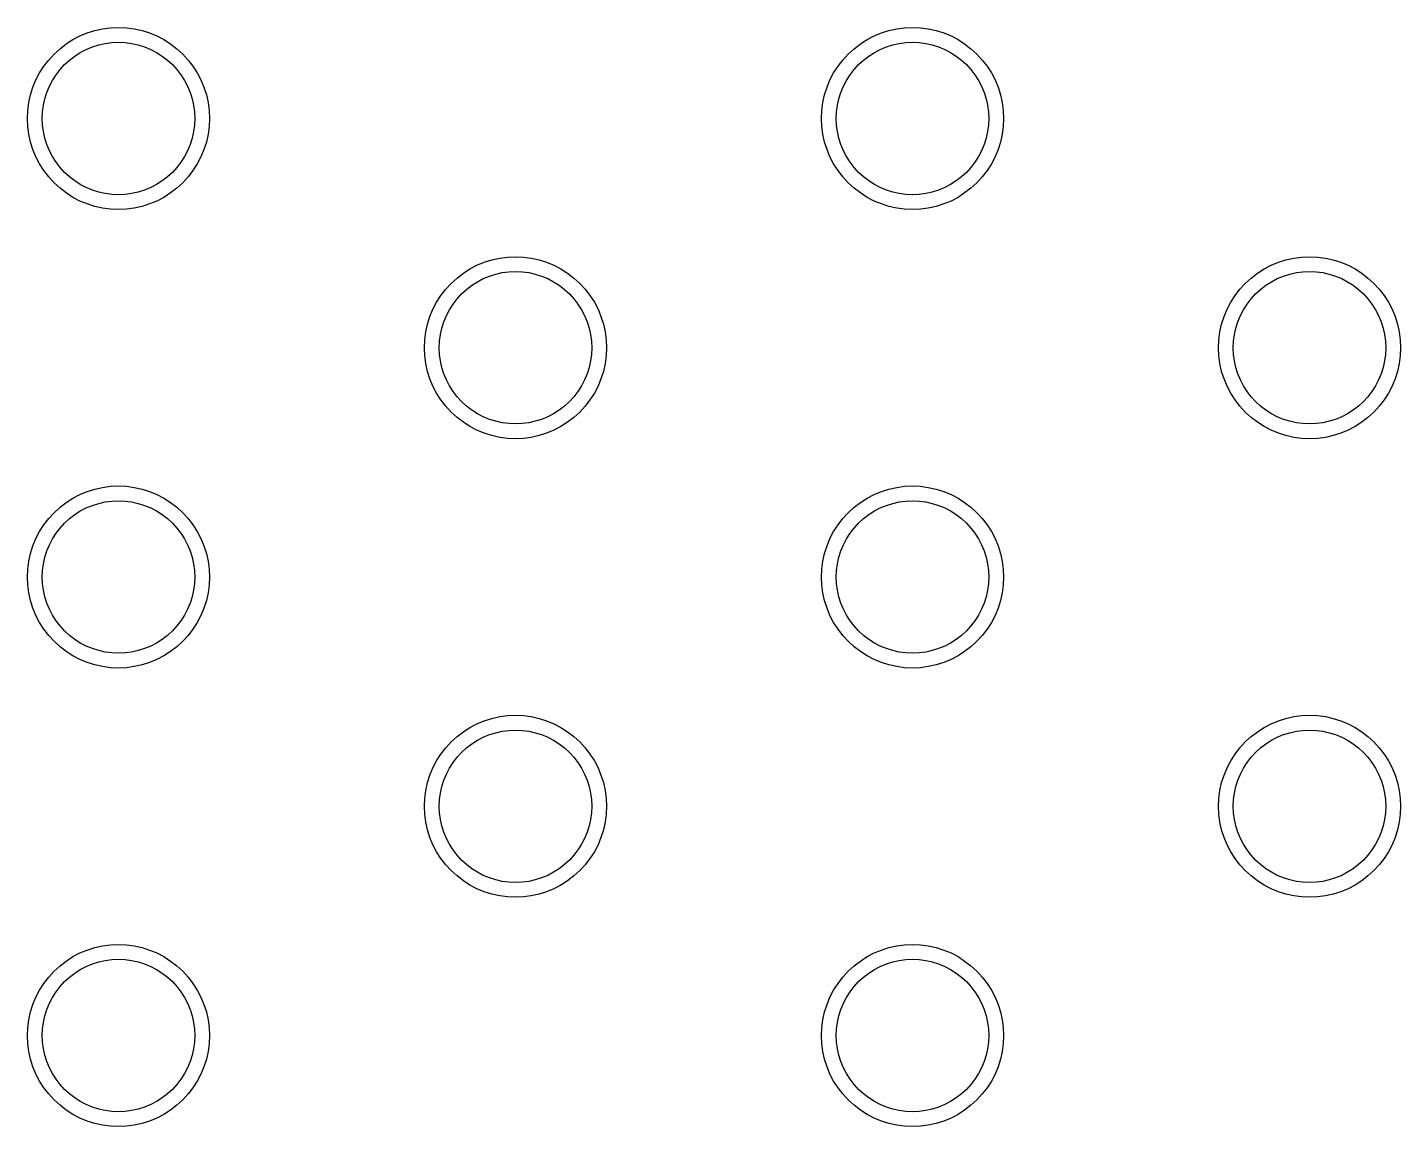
# Model space of a CAD drawing. Header units: millimetres. Extents: x 0 to 2033, y -1000001 to 3212.
# Drawn here: x 226.5 to 346.3, y 1027.1 to 1122.9 of the extents above; entities that cross this region are included whole.
import ezdxf

# ---------------------------------------------------------------- set-up
doc = ezdxf.new("R2010")
doc.units = ezdxf.units.MM
doc.layers.add('DRAWING', color=7, linetype='Continuous')

msp = doc.modelspace()

# ---------------------------------------------------------------- linework, layer by layer
at = {"layer": 'DRAWING', "linetype": 'CONTINUOUS', "true_color": 0xff1a1a}
for points in [[(242.34, 1115), (242.31, 1114.31), (242.22, 1113.62), (242.07, 1112.94), (241.86, 1112.28), (241.6, 1111.64), (241.28, 1111.03), (240.9, 1110.45), (240.48, 1109.9), (240.01, 1109.39), (239.5, 1108.92), (238.95, 1108.5), (238.37, 1108.12), (237.76, 1107.8), (237.12, 1107.54), (236.46, 1107.33), (235.78, 1107.18), (235.09, 1107.09), (234.4, 1107.06), (233.71, 1107.09), (233.02, 1107.18), (232.34, 1107.33), (231.68, 1107.54), (231.04, 1107.8), (230.43, 1108.12), (229.85, 1108.5), (229.3, 1108.92), (228.79, 1109.39), (228.32, 1109.9), (227.9, 1110.45), (227.52, 1111.03), (227.2, 1111.64), (226.94, 1112.28), (226.73, 1112.94), (226.58, 1113.62), (226.49, 1114.31), (226.46, 1115), (226.49, 1115.69), (226.58, 1116.38), (226.73, 1117.06), (226.94, 1117.72), (227.2, 1118.36), (227.52, 1118.97), (227.9, 1119.55), (228.32, 1120.1), (228.79, 1120.61), (229.3, 1121.08), (229.85, 1121.5), (230.43, 1121.88), (231.04, 1122.2), (231.68, 1122.46), (232.34, 1122.67), (233.02, 1122.82), (233.71, 1122.91), (234.4, 1122.94), (235.09, 1122.91), (235.78, 1122.82), (236.46, 1122.67), (237.12, 1122.46), (237.76, 1122.2), (238.37, 1121.88), (238.95, 1121.5), (239.5, 1121.08), (240.01, 1120.61), (240.48, 1120.1), (240.9, 1119.55), (241.28, 1118.97), (241.6, 1118.36), (241.86, 1117.72), (242.07, 1117.06), (242.22, 1116.38), (242.31, 1115.69), (242.34, 1115)], [(311.62, 1115), (311.59, 1114.31), (311.5, 1113.62), (311.35, 1112.94), (311.14, 1112.28), (310.88, 1111.64), (310.56, 1111.03), (310.18, 1110.45), (309.76, 1109.9), (309.29, 1109.39), (308.78, 1108.92), (308.23, 1108.5), (307.65, 1108.12), (307.04, 1107.8), (306.4, 1107.54), (305.74, 1107.33), (305.06, 1107.18), (304.37, 1107.09), (303.68, 1107.06), (302.99, 1107.09), (302.3, 1107.18), (301.62, 1107.33), (300.96, 1107.54), (300.32, 1107.8), (299.71, 1108.12), (299.13, 1108.5), (298.58, 1108.92), (298.07, 1109.39), (297.6, 1109.9), (297.18, 1110.45), (296.8, 1111.03), (296.48, 1111.64), (296.22, 1112.28), (296.01, 1112.94), (295.86, 1113.62), (295.77, 1114.31), (295.74, 1115), (295.77, 1115.69), (295.86, 1116.38), (296.01, 1117.06), (296.22, 1117.72), (296.48, 1118.36), (296.8, 1118.97), (297.18, 1119.55), (297.6, 1120.1), (298.07, 1120.61), (298.58, 1121.08), (299.13, 1121.5), (299.71, 1121.88), (300.32, 1122.2), (300.96, 1122.46), (301.62, 1122.67), (302.3, 1122.82), (302.99, 1122.91), (303.68, 1122.94), (304.37, 1122.91), (305.06, 1122.82), (305.74, 1122.67), (306.4, 1122.46), (307.04, 1122.2), (307.65, 1121.88), (308.23, 1121.5), (308.78, 1121.08), (309.29, 1120.61), (309.76, 1120.1), (310.18, 1119.55), (310.56, 1118.97), (310.88, 1118.36), (311.14, 1117.72), (311.35, 1117.06), (311.5, 1116.38), (311.59, 1115.69), (311.62, 1115)], [(276.98, 1095), (276.95, 1094.31), (276.86, 1093.62), (276.71, 1092.94), (276.5, 1092.28), (276.24, 1091.64), (275.92, 1091.03), (275.54, 1090.45), (275.12, 1089.9), (274.65, 1089.39), (274.14, 1088.92), (273.59, 1088.5), (273.01, 1088.12), (272.4, 1087.8), (271.76, 1087.54), (271.1, 1087.33), (270.42, 1087.18), (269.73, 1087.09), (269.04, 1087.06), (268.35, 1087.09), (267.66, 1087.18), (266.98, 1087.33), (266.32, 1087.54), (265.68, 1087.8), (265.07, 1088.12), (264.49, 1088.5), (263.94, 1088.92), (263.43, 1089.39), (262.96, 1089.9), (262.54, 1090.45), (262.16, 1091.03), (261.84, 1091.64), (261.58, 1092.28), (261.37, 1092.94), (261.22, 1093.62), (261.13, 1094.31), (261.1, 1095), (261.13, 1095.69), (261.22, 1096.38), (261.37, 1097.06), (261.58, 1097.72), (261.84, 1098.36), (262.16, 1098.97), (262.54, 1099.55), (262.96, 1100.1), (263.43, 1100.61), (263.94, 1101.08), (264.49, 1101.5), (265.07, 1101.88), (265.68, 1102.2), (266.32, 1102.46), (266.98, 1102.67), (267.66, 1102.82), (268.35, 1102.91), (269.04, 1102.94), (269.73, 1102.91), (270.42, 1102.82), (271.1, 1102.67), (271.76, 1102.46), (272.4, 1102.2), (273.01, 1101.88), (273.59, 1101.5), (274.14, 1101.08), (274.65, 1100.61), (275.12, 1100.1), (275.54, 1099.55), (275.92, 1098.97), (276.24, 1098.36), (276.5, 1097.72), (276.71, 1097.06), (276.86, 1096.38), (276.95, 1095.69), (276.98, 1095)], [(346.26, 1095), (346.23, 1094.31), (346.14, 1093.62), (345.99, 1092.94), (345.78, 1092.28), (345.52, 1091.64), (345.2, 1091.03), (344.82, 1090.45), (344.4, 1089.9), (343.93, 1089.39), (343.42, 1088.92), (342.87, 1088.5), (342.29, 1088.12), (341.68, 1087.8), (341.04, 1087.54), (340.38, 1087.33), (339.7, 1087.18), (339.01, 1087.09), (338.32, 1087.06), (337.63, 1087.09), (336.94, 1087.18), (336.26, 1087.33), (335.6, 1087.54), (334.96, 1087.8), (334.35, 1088.12), (333.77, 1088.5), (333.22, 1088.92), (332.71, 1089.39), (332.24, 1089.9), (331.82, 1090.45), (331.44, 1091.03), (331.12, 1091.64), (330.86, 1092.28), (330.65, 1092.94), (330.5, 1093.62), (330.41, 1094.31), (330.38, 1095), (330.41, 1095.69), (330.5, 1096.38), (330.65, 1097.06), (330.86, 1097.72), (331.12, 1098.36), (331.44, 1098.97), (331.82, 1099.55), (332.24, 1100.1), (332.71, 1100.61), (333.22, 1101.08), (333.77, 1101.5), (334.35, 1101.88), (334.96, 1102.2), (335.6, 1102.46), (336.26, 1102.67), (336.94, 1102.82), (337.63, 1102.91), (338.32, 1102.94), (339.01, 1102.91), (339.7, 1102.82), (340.38, 1102.67), (341.04, 1102.46), (341.68, 1102.2), (342.29, 1101.88), (342.87, 1101.5), (343.42, 1101.08), (343.93, 1100.61), (344.4, 1100.1), (344.82, 1099.55), (345.2, 1098.97), (345.52, 1098.36), (345.78, 1097.72), (345.99, 1097.06), (346.14, 1096.38), (346.23, 1095.69), (346.26, 1095)], [(242.34, 1075), (242.31, 1074.31), (242.22, 1073.62), (242.07, 1072.94), (241.86, 1072.28), (241.6, 1071.64), (241.28, 1071.03), (240.9, 1070.45), (240.48, 1069.9), (240.01, 1069.39), (239.5, 1068.92), (238.95, 1068.5), (238.37, 1068.12), (237.76, 1067.8), (237.12, 1067.54), (236.46, 1067.33), (235.78, 1067.18), (235.09, 1067.09), (234.4, 1067.06), (233.71, 1067.09), (233.02, 1067.18), (232.34, 1067.33), (231.68, 1067.54), (231.04, 1067.8), (230.43, 1068.12), (229.85, 1068.5), (229.3, 1068.92), (228.79, 1069.39), (228.32, 1069.9), (227.9, 1070.45), (227.52, 1071.03), (227.2, 1071.64), (226.94, 1072.28), (226.73, 1072.94), (226.58, 1073.62), (226.49, 1074.31), (226.46, 1075), (226.49, 1075.69), (226.58, 1076.38), (226.73, 1077.06), (226.94, 1077.72), (227.2, 1078.36), (227.52, 1078.97), (227.9, 1079.55), (228.32, 1080.1), (228.79, 1080.61), (229.3, 1081.08), (229.85, 1081.5), (230.43, 1081.88), (231.04, 1082.2), (231.68, 1082.46), (232.34, 1082.67), (233.02, 1082.82), (233.71, 1082.91), (234.4, 1082.94), (235.09, 1082.91), (235.78, 1082.82), (236.46, 1082.67), (237.12, 1082.46), (237.76, 1082.2), (238.37, 1081.88), (238.95, 1081.5), (239.5, 1081.08), (240.01, 1080.61), (240.48, 1080.1), (240.9, 1079.55), (241.28, 1078.97), (241.6, 1078.36), (241.86, 1077.72), (242.07, 1077.06), (242.22, 1076.38), (242.31, 1075.69), (242.34, 1075)], [(311.62, 1075), (311.59, 1074.31), (311.5, 1073.62), (311.35, 1072.94), (311.14, 1072.28), (310.88, 1071.64), (310.56, 1071.03), (310.18, 1070.45), (309.76, 1069.9), (309.29, 1069.39), (308.78, 1068.92), (308.23, 1068.5), (307.65, 1068.12), (307.04, 1067.8), (306.4, 1067.54), (305.74, 1067.33), (305.06, 1067.18), (304.37, 1067.09), (303.68, 1067.06), (302.99, 1067.09), (302.3, 1067.18), (301.62, 1067.33), (300.96, 1067.54), (300.32, 1067.8), (299.71, 1068.12), (299.13, 1068.5), (298.58, 1068.92), (298.07, 1069.39), (297.6, 1069.9), (297.18, 1070.45), (296.8, 1071.03), (296.48, 1071.64), (296.22, 1072.28), (296.01, 1072.94), (295.86, 1073.62), (295.77, 1074.31), (295.74, 1075), (295.77, 1075.69), (295.86, 1076.38), (296.01, 1077.06), (296.22, 1077.72), (296.48, 1078.36), (296.8, 1078.97), (297.18, 1079.55), (297.6, 1080.1), (298.07, 1080.61), (298.58, 1081.08), (299.13, 1081.5), (299.71, 1081.88), (300.32, 1082.2), (300.96, 1082.46), (301.62, 1082.67), (302.3, 1082.82), (302.99, 1082.91), (303.68, 1082.94), (304.37, 1082.91), (305.06, 1082.82), (305.74, 1082.67), (306.4, 1082.46), (307.04, 1082.2), (307.65, 1081.88), (308.23, 1081.5), (308.78, 1081.08), (309.29, 1080.61), (309.76, 1080.1), (310.18, 1079.55), (310.56, 1078.97), (310.88, 1078.36), (311.14, 1077.72), (311.35, 1077.06), (311.5, 1076.38), (311.59, 1075.69), (311.62, 1075)], [(276.98, 1055), (276.95, 1054.31), (276.86, 1053.62), (276.71, 1052.94), (276.5, 1052.28), (276.24, 1051.64), (275.92, 1051.03), (275.54, 1050.45), (275.12, 1049.9), (274.65, 1049.39), (274.14, 1048.92), (273.59, 1048.5), (273.01, 1048.12), (272.4, 1047.8), (271.76, 1047.54), (271.1, 1047.33), (270.42, 1047.18), (269.73, 1047.09), (269.04, 1047.06), (268.35, 1047.09), (267.66, 1047.18), (266.98, 1047.33), (266.32, 1047.54), (265.68, 1047.8), (265.07, 1048.12), (264.49, 1048.5), (263.94, 1048.92), (263.43, 1049.39), (262.96, 1049.9), (262.54, 1050.45), (262.16, 1051.03), (261.84, 1051.64), (261.58, 1052.28), (261.37, 1052.94), (261.22, 1053.62), (261.13, 1054.31), (261.1, 1055), (261.13, 1055.69), (261.22, 1056.38), (261.37, 1057.06), (261.58, 1057.72), (261.84, 1058.36), (262.16, 1058.97), (262.54, 1059.55), (262.96, 1060.1), (263.43, 1060.61), (263.94, 1061.08), (264.49, 1061.5), (265.07, 1061.88), (265.68, 1062.2), (266.32, 1062.46), (266.98, 1062.67), (267.66, 1062.82), (268.35, 1062.91), (269.04, 1062.94), (269.73, 1062.91), (270.42, 1062.82), (271.1, 1062.67), (271.76, 1062.46), (272.4, 1062.2), (273.01, 1061.88), (273.59, 1061.5), (274.14, 1061.08), (274.65, 1060.61), (275.12, 1060.1), (275.54, 1059.55), (275.92, 1058.97), (276.24, 1058.36), (276.5, 1057.72), (276.71, 1057.06), (276.86, 1056.38), (276.95, 1055.69), (276.98, 1055)], [(346.26, 1055), (346.23, 1054.31), (346.14, 1053.62), (345.99, 1052.94), (345.78, 1052.28), (345.52, 1051.64), (345.2, 1051.03), (344.82, 1050.45), (344.4, 1049.9), (343.93, 1049.39), (343.42, 1048.92), (342.87, 1048.5), (342.29, 1048.12), (341.68, 1047.8), (341.04, 1047.54), (340.38, 1047.33), (339.7, 1047.18), (339.01, 1047.09), (338.32, 1047.06), (337.63, 1047.09), (336.94, 1047.18), (336.26, 1047.33), (335.6, 1047.54), (334.96, 1047.8), (334.35, 1048.12), (333.77, 1048.5), (333.22, 1048.92), (332.71, 1049.39), (332.24, 1049.9), (331.82, 1050.45), (331.44, 1051.03), (331.12, 1051.64), (330.86, 1052.28), (330.65, 1052.94), (330.5, 1053.62), (330.41, 1054.31), (330.38, 1055), (330.41, 1055.69), (330.5, 1056.38), (330.65, 1057.06), (330.86, 1057.72), (331.12, 1058.36), (331.44, 1058.97), (331.82, 1059.55), (332.24, 1060.1), (332.71, 1060.61), (333.22, 1061.08), (333.77, 1061.5), (334.35, 1061.88), (334.96, 1062.2), (335.6, 1062.46), (336.26, 1062.67), (336.94, 1062.82), (337.63, 1062.91), (338.32, 1062.94), (339.01, 1062.91), (339.7, 1062.82), (340.38, 1062.67), (341.04, 1062.46), (341.68, 1062.2), (342.29, 1061.88), (342.87, 1061.5), (343.42, 1061.08), (343.93, 1060.61), (344.4, 1060.1), (344.82, 1059.55), (345.2, 1058.97), (345.52, 1058.36), (345.78, 1057.72), (345.99, 1057.06), (346.14, 1056.38), (346.23, 1055.69), (346.26, 1055)], [(242.34, 1035), (242.31, 1034.31), (242.22, 1033.62), (242.07, 1032.94), (241.86, 1032.28), (241.6, 1031.64), (241.28, 1031.03), (240.9, 1030.45), (240.48, 1029.9), (240.01, 1029.39), (239.5, 1028.92), (238.95, 1028.5), (238.37, 1028.12), (237.76, 1027.8), (237.12, 1027.54), (236.46, 1027.33), (235.78, 1027.18), (235.09, 1027.09), (234.4, 1027.06), (233.71, 1027.09), (233.02, 1027.18), (232.34, 1027.33), (231.68, 1027.54), (231.04, 1027.8), (230.43, 1028.12), (229.85, 1028.5), (229.3, 1028.92), (228.79, 1029.39), (228.32, 1029.9), (227.9, 1030.45), (227.52, 1031.03), (227.2, 1031.64), (226.94, 1032.28), (226.73, 1032.94), (226.58, 1033.62), (226.49, 1034.31), (226.46, 1035), (226.49, 1035.69), (226.58, 1036.38), (226.73, 1037.06), (226.94, 1037.72), (227.2, 1038.36), (227.52, 1038.97), (227.9, 1039.55), (228.32, 1040.1), (228.79, 1040.61), (229.3, 1041.08), (229.85, 1041.5), (230.43, 1041.88), (231.04, 1042.2), (231.68, 1042.46), (232.34, 1042.67), (233.02, 1042.82), (233.71, 1042.91), (234.4, 1042.94), (235.09, 1042.91), (235.78, 1042.82), (236.46, 1042.67), (237.12, 1042.46), (237.76, 1042.2), (238.37, 1041.88), (238.95, 1041.5), (239.5, 1041.08), (240.01, 1040.61), (240.48, 1040.1), (240.9, 1039.55), (241.28, 1038.97), (241.6, 1038.36), (241.86, 1037.72), (242.07, 1037.06), (242.22, 1036.38), (242.31, 1035.69), (242.34, 1035)], [(311.62, 1035), (311.59, 1034.31), (311.5, 1033.62), (311.35, 1032.94), (311.14, 1032.28), (310.88, 1031.64), (310.56, 1031.03), (310.18, 1030.45), (309.76, 1029.9), (309.29, 1029.39), (308.78, 1028.92), (308.23, 1028.5), (307.65, 1028.12), (307.04, 1027.8), (306.4, 1027.54), (305.74, 1027.33), (305.06, 1027.18), (304.37, 1027.09), (303.68, 1027.06), (302.99, 1027.09), (302.3, 1027.18), (301.62, 1027.33), (300.96, 1027.54), (300.32, 1027.8), (299.71, 1028.12), (299.13, 1028.5), (298.58, 1028.92), (298.07, 1029.39), (297.6, 1029.9), (297.18, 1030.45), (296.8, 1031.03), (296.48, 1031.64), (296.22, 1032.28), (296.01, 1032.94), (295.86, 1033.62), (295.77, 1034.31), (295.74, 1035), (295.77, 1035.69), (295.86, 1036.38), (296.01, 1037.06), (296.22, 1037.72), (296.48, 1038.36), (296.8, 1038.97), (297.18, 1039.55), (297.6, 1040.1), (298.07, 1040.61), (298.58, 1041.08), (299.13, 1041.5), (299.71, 1041.88), (300.32, 1042.2), (300.96, 1042.46), (301.62, 1042.67), (302.3, 1042.82), (302.99, 1042.91), (303.68, 1042.94), (304.37, 1042.91), (305.06, 1042.82), (305.74, 1042.67), (306.4, 1042.46), (307.04, 1042.2), (307.65, 1041.88), (308.23, 1041.5), (308.78, 1041.08), (309.29, 1040.61), (309.76, 1040.1), (310.18, 1039.55), (310.56, 1038.97), (310.88, 1038.36), (311.14, 1037.72), (311.35, 1037.06), (311.5, 1036.38), (311.59, 1035.69), (311.62, 1035)]]:
    msp.add_lwpolyline(points, close=True, dxfattribs=at)
at = {"layer": 'DRAWING', "linetype": 'CONTINUOUS', "true_color": 0x111111}
for points in [[(241.05, 1115), (241.02, 1114.42), (240.95, 1113.85), (240.82, 1113.28), (240.65, 1112.73), (240.43, 1112.19), (240.16, 1111.68), (239.85, 1111.19), (239.49, 1110.73), (239.1, 1110.3), (238.67, 1109.91), (238.21, 1109.55), (237.72, 1109.24), (237.21, 1108.97), (236.67, 1108.75), (236.12, 1108.58), (235.55, 1108.45), (234.98, 1108.38), (234.4, 1108.35), (233.82, 1108.38), (233.25, 1108.45), (232.68, 1108.58), (232.13, 1108.75), (231.59, 1108.97), (231.07, 1109.24), (230.59, 1109.55), (230.13, 1109.91), (229.7, 1110.3), (229.31, 1110.73), (228.95, 1111.19), (228.64, 1111.68), (228.37, 1112.19), (228.15, 1112.73), (227.98, 1113.28), (227.85, 1113.85), (227.78, 1114.42), (227.75, 1115), (227.78, 1115.58), (227.85, 1116.15), (227.98, 1116.72), (228.15, 1117.27), (228.37, 1117.81), (228.64, 1118.32), (228.95, 1118.81), (229.31, 1119.27), (229.7, 1119.7), (230.13, 1120.09), (230.59, 1120.45), (231.07, 1120.76), (231.59, 1121.03), (232.13, 1121.25), (232.68, 1121.42), (233.25, 1121.55), (233.82, 1121.62), (234.4, 1121.65), (234.98, 1121.62), (235.55, 1121.55), (236.12, 1121.42), (236.67, 1121.25), (237.21, 1121.03), (237.72, 1120.76), (238.21, 1120.45), (238.67, 1120.09), (239.1, 1119.7), (239.49, 1119.27), (239.85, 1118.81), (240.16, 1118.32), (240.43, 1117.81), (240.65, 1117.27), (240.82, 1116.72), (240.95, 1116.15), (241.02, 1115.58), (241.05, 1115)], [(310.33, 1115), (310.3, 1114.42), (310.23, 1113.85), (310.1, 1113.28), (309.93, 1112.73), (309.71, 1112.19), (309.44, 1111.68), (309.13, 1111.19), (308.77, 1110.73), (308.38, 1110.3), (307.95, 1109.91), (307.49, 1109.55), (307, 1109.24), (306.49, 1108.97), (305.95, 1108.75), (305.4, 1108.58), (304.83, 1108.45), (304.26, 1108.38), (303.68, 1108.35), (303.1, 1108.38), (302.53, 1108.45), (301.96, 1108.58), (301.41, 1108.75), (300.87, 1108.97), (300.36, 1109.24), (299.87, 1109.55), (299.41, 1109.91), (298.98, 1110.3), (298.59, 1110.73), (298.23, 1111.19), (297.92, 1111.68), (297.65, 1112.19), (297.43, 1112.73), (297.26, 1113.28), (297.13, 1113.85), (297.06, 1114.42), (297.03, 1115), (297.06, 1115.58), (297.13, 1116.15), (297.26, 1116.72), (297.43, 1117.27), (297.65, 1117.81), (297.92, 1118.32), (298.23, 1118.81), (298.59, 1119.27), (298.98, 1119.7), (299.41, 1120.09), (299.87, 1120.45), (300.36, 1120.76), (300.87, 1121.03), (301.41, 1121.25), (301.96, 1121.42), (302.53, 1121.55), (303.1, 1121.62), (303.68, 1121.65), (304.26, 1121.62), (304.83, 1121.55), (305.4, 1121.42), (305.95, 1121.25), (306.49, 1121.03), (307, 1120.76), (307.49, 1120.45), (307.95, 1120.09), (308.38, 1119.7), (308.77, 1119.27), (309.13, 1118.81), (309.44, 1118.32), (309.71, 1117.81), (309.93, 1117.27), (310.1, 1116.72), (310.23, 1116.15), (310.3, 1115.58), (310.33, 1115)], [(275.69, 1095), (275.66, 1094.42), (275.59, 1093.85), (275.46, 1093.28), (275.29, 1092.73), (275.07, 1092.19), (274.8, 1091.68), (274.49, 1091.19), (274.13, 1090.73), (273.74, 1090.3), (273.31, 1089.91), (272.85, 1089.55), (272.37, 1089.24), (271.85, 1088.97), (271.31, 1088.75), (270.76, 1088.58), (270.19, 1088.45), (269.62, 1088.38), (269.04, 1088.35), (268.46, 1088.38), (267.89, 1088.45), (267.32, 1088.58), (266.77, 1088.75), (266.23, 1088.97), (265.72, 1089.24), (265.23, 1089.55), (264.77, 1089.91), (264.34, 1090.3), (263.95, 1090.73), (263.59, 1091.19), (263.28, 1091.68), (263.01, 1092.19), (262.79, 1092.73), (262.62, 1093.28), (262.49, 1093.85), (262.42, 1094.42), (262.39, 1095), (262.42, 1095.58), (262.49, 1096.15), (262.62, 1096.72), (262.79, 1097.27), (263.01, 1097.81), (263.28, 1098.32), (263.59, 1098.81), (263.95, 1099.27), (264.34, 1099.7), (264.77, 1100.09), (265.23, 1100.45), (265.72, 1100.76), (266.23, 1101.03), (266.77, 1101.25), (267.32, 1101.42), (267.89, 1101.55), (268.46, 1101.62), (269.04, 1101.65), (269.62, 1101.62), (270.19, 1101.55), (270.76, 1101.42), (271.31, 1101.25), (271.85, 1101.03), (272.37, 1100.76), (272.85, 1100.45), (273.31, 1100.09), (273.74, 1099.7), (274.13, 1099.27), (274.49, 1098.81), (274.8, 1098.32), (275.07, 1097.81), (275.29, 1097.27), (275.46, 1096.72), (275.59, 1096.15), (275.66, 1095.58), (275.69, 1095)], [(344.97, 1095), (344.94, 1094.42), (344.87, 1093.85), (344.74, 1093.28), (344.57, 1092.73), (344.35, 1092.19), (344.08, 1091.68), (343.77, 1091.19), (343.41, 1090.73), (343.02, 1090.3), (342.59, 1089.91), (342.13, 1089.55), (341.64, 1089.24), (341.13, 1088.97), (340.59, 1088.75), (340.04, 1088.58), (339.47, 1088.45), (338.9, 1088.38), (338.32, 1088.35), (337.74, 1088.38), (337.17, 1088.45), (336.6, 1088.58), (336.05, 1088.75), (335.51, 1088.97), (335, 1089.24), (334.51, 1089.55), (334.05, 1089.91), (333.62, 1090.3), (333.23, 1090.73), (332.87, 1091.19), (332.56, 1091.68), (332.29, 1092.19), (332.07, 1092.73), (331.9, 1093.28), (331.77, 1093.85), (331.7, 1094.42), (331.67, 1095), (331.7, 1095.58), (331.77, 1096.15), (331.9, 1096.72), (332.07, 1097.27), (332.29, 1097.81), (332.56, 1098.32), (332.87, 1098.81), (333.23, 1099.27), (333.62, 1099.7), (334.05, 1100.09), (334.51, 1100.45), (335, 1100.76), (335.51, 1101.03), (336.05, 1101.25), (336.6, 1101.42), (337.17, 1101.55), (337.74, 1101.62), (338.32, 1101.65), (338.9, 1101.62), (339.47, 1101.55), (340.04, 1101.42), (340.59, 1101.25), (341.13, 1101.03), (341.64, 1100.76), (342.13, 1100.45), (342.59, 1100.09), (343.02, 1099.7), (343.41, 1099.27), (343.77, 1098.81), (344.08, 1098.32), (344.35, 1097.81), (344.57, 1097.27), (344.74, 1096.72), (344.87, 1096.15), (344.94, 1095.58), (344.97, 1095)], [(241.05, 1075), (241.02, 1074.42), (240.95, 1073.85), (240.82, 1073.28), (240.65, 1072.73), (240.43, 1072.19), (240.16, 1071.68), (239.85, 1071.19), (239.49, 1070.73), (239.1, 1070.3), (238.67, 1069.91), (238.21, 1069.55), (237.72, 1069.24), (237.21, 1068.97), (236.67, 1068.75), (236.12, 1068.58), (235.55, 1068.45), (234.98, 1068.38), (234.4, 1068.35), (233.82, 1068.38), (233.25, 1068.45), (232.68, 1068.58), (232.13, 1068.75), (231.59, 1068.97), (231.07, 1069.24), (230.59, 1069.55), (230.13, 1069.91), (229.7, 1070.3), (229.31, 1070.73), (228.95, 1071.19), (228.64, 1071.68), (228.37, 1072.19), (228.15, 1072.73), (227.98, 1073.28), (227.85, 1073.85), (227.78, 1074.42), (227.75, 1075), (227.78, 1075.58), (227.85, 1076.15), (227.98, 1076.72), (228.15, 1077.27), (228.37, 1077.81), (228.64, 1078.32), (228.95, 1078.81), (229.31, 1079.27), (229.7, 1079.7), (230.13, 1080.09), (230.59, 1080.45), (231.07, 1080.76), (231.59, 1081.03), (232.13, 1081.25), (232.68, 1081.42), (233.25, 1081.55), (233.82, 1081.62), (234.4, 1081.65), (234.98, 1081.62), (235.55, 1081.55), (236.12, 1081.42), (236.67, 1081.25), (237.21, 1081.03), (237.72, 1080.76), (238.21, 1080.45), (238.67, 1080.09), (239.1, 1079.7), (239.49, 1079.27), (239.85, 1078.81), (240.16, 1078.32), (240.43, 1077.81), (240.65, 1077.27), (240.82, 1076.72), (240.95, 1076.15), (241.02, 1075.58), (241.05, 1075)], [(310.33, 1075), (310.3, 1074.42), (310.23, 1073.85), (310.1, 1073.28), (309.93, 1072.73), (309.71, 1072.19), (309.44, 1071.68), (309.13, 1071.19), (308.77, 1070.73), (308.38, 1070.3), (307.95, 1069.91), (307.49, 1069.55), (307, 1069.24), (306.49, 1068.97), (305.95, 1068.75), (305.4, 1068.58), (304.83, 1068.45), (304.26, 1068.38), (303.68, 1068.35), (303.1, 1068.38), (302.53, 1068.45), (301.96, 1068.58), (301.41, 1068.75), (300.87, 1068.97), (300.36, 1069.24), (299.87, 1069.55), (299.41, 1069.91), (298.98, 1070.3), (298.59, 1070.73), (298.23, 1071.19), (297.92, 1071.68), (297.65, 1072.19), (297.43, 1072.73), (297.26, 1073.28), (297.13, 1073.85), (297.06, 1074.42), (297.03, 1075), (297.06, 1075.58), (297.13, 1076.15), (297.26, 1076.72), (297.43, 1077.27), (297.65, 1077.81), (297.92, 1078.32), (298.23, 1078.81), (298.59, 1079.27), (298.98, 1079.7), (299.41, 1080.09), (299.87, 1080.45), (300.36, 1080.76), (300.87, 1081.03), (301.41, 1081.25), (301.96, 1081.42), (302.53, 1081.55), (303.1, 1081.62), (303.68, 1081.65), (304.26, 1081.62), (304.83, 1081.55), (305.4, 1081.42), (305.95, 1081.25), (306.49, 1081.03), (307, 1080.76), (307.49, 1080.45), (307.95, 1080.09), (308.38, 1079.7), (308.77, 1079.27), (309.13, 1078.81), (309.44, 1078.32), (309.71, 1077.81), (309.93, 1077.27), (310.1, 1076.72), (310.23, 1076.15), (310.3, 1075.58), (310.33, 1075)], [(275.69, 1055), (275.66, 1054.42), (275.59, 1053.85), (275.46, 1053.28), (275.29, 1052.73), (275.07, 1052.19), (274.8, 1051.68), (274.49, 1051.19), (274.13, 1050.73), (273.74, 1050.3), (273.31, 1049.91), (272.85, 1049.55), (272.37, 1049.24), (271.85, 1048.97), (271.31, 1048.75), (270.76, 1048.58), (270.19, 1048.45), (269.62, 1048.38), (269.04, 1048.35), (268.46, 1048.38), (267.89, 1048.45), (267.32, 1048.58), (266.77, 1048.75), (266.23, 1048.97), (265.72, 1049.24), (265.23, 1049.55), (264.77, 1049.91), (264.34, 1050.3), (263.95, 1050.73), (263.59, 1051.19), (263.28, 1051.68), (263.01, 1052.19), (262.79, 1052.73), (262.62, 1053.28), (262.49, 1053.85), (262.42, 1054.42), (262.39, 1055), (262.42, 1055.58), (262.49, 1056.15), (262.62, 1056.72), (262.79, 1057.27), (263.01, 1057.81), (263.28, 1058.32), (263.59, 1058.81), (263.95, 1059.27), (264.34, 1059.7), (264.77, 1060.09), (265.23, 1060.45), (265.72, 1060.76), (266.23, 1061.03), (266.77, 1061.25), (267.32, 1061.42), (267.89, 1061.55), (268.46, 1061.62), (269.04, 1061.65), (269.62, 1061.62), (270.19, 1061.55), (270.76, 1061.42), (271.31, 1061.25), (271.85, 1061.03), (272.37, 1060.76), (272.85, 1060.45), (273.31, 1060.09), (273.74, 1059.7), (274.13, 1059.27), (274.49, 1058.81), (274.8, 1058.32), (275.07, 1057.81), (275.29, 1057.27), (275.46, 1056.72), (275.59, 1056.15), (275.66, 1055.58), (275.69, 1055)], [(344.97, 1055), (344.94, 1054.42), (344.87, 1053.85), (344.74, 1053.28), (344.57, 1052.73), (344.35, 1052.19), (344.08, 1051.68), (343.77, 1051.19), (343.41, 1050.73), (343.02, 1050.3), (342.59, 1049.91), (342.13, 1049.55), (341.64, 1049.24), (341.13, 1048.97), (340.59, 1048.75), (340.04, 1048.58), (339.47, 1048.45), (338.9, 1048.38), (338.32, 1048.35), (337.74, 1048.38), (337.17, 1048.45), (336.6, 1048.58), (336.05, 1048.75), (335.51, 1048.97), (335, 1049.24), (334.51, 1049.55), (334.05, 1049.91), (333.62, 1050.3), (333.23, 1050.73), (332.87, 1051.19), (332.56, 1051.68), (332.29, 1052.19), (332.07, 1052.73), (331.9, 1053.28), (331.77, 1053.85), (331.7, 1054.42), (331.67, 1055), (331.7, 1055.58), (331.77, 1056.15), (331.9, 1056.72), (332.07, 1057.27), (332.29, 1057.81), (332.56, 1058.32), (332.87, 1058.81), (333.23, 1059.27), (333.62, 1059.7), (334.05, 1060.09), (334.51, 1060.45), (335, 1060.76), (335.51, 1061.03), (336.05, 1061.25), (336.6, 1061.42), (337.17, 1061.55), (337.74, 1061.62), (338.32, 1061.65), (338.9, 1061.62), (339.47, 1061.55), (340.04, 1061.42), (340.59, 1061.25), (341.13, 1061.03), (341.64, 1060.76), (342.13, 1060.45), (342.59, 1060.09), (343.02, 1059.7), (343.41, 1059.27), (343.77, 1058.81), (344.08, 1058.32), (344.35, 1057.81), (344.57, 1057.27), (344.74, 1056.72), (344.87, 1056.15), (344.94, 1055.58), (344.97, 1055)], [(241.05, 1035), (241.02, 1034.42), (240.95, 1033.85), (240.82, 1033.28), (240.65, 1032.73), (240.43, 1032.19), (240.16, 1031.68), (239.85, 1031.19), (239.49, 1030.73), (239.1, 1030.3), (238.67, 1029.91), (238.21, 1029.55), (237.72, 1029.24), (237.21, 1028.97), (236.67, 1028.75), (236.12, 1028.58), (235.55, 1028.45), (234.98, 1028.38), (234.4, 1028.35), (233.82, 1028.38), (233.25, 1028.45), (232.68, 1028.58), (232.13, 1028.75), (231.59, 1028.97), (231.07, 1029.24), (230.59, 1029.55), (230.13, 1029.91), (229.7, 1030.3), (229.31, 1030.73), (228.95, 1031.19), (228.64, 1031.68), (228.37, 1032.19), (228.15, 1032.73), (227.98, 1033.28), (227.85, 1033.85), (227.78, 1034.42), (227.75, 1035), (227.78, 1035.58), (227.85, 1036.15), (227.98, 1036.72), (228.15, 1037.27), (228.37, 1037.81), (228.64, 1038.32), (228.95, 1038.81), (229.31, 1039.27), (229.7, 1039.7), (230.13, 1040.09), (230.59, 1040.45), (231.07, 1040.76), (231.59, 1041.03), (232.13, 1041.25), (232.68, 1041.42), (233.25, 1041.55), (233.82, 1041.62), (234.4, 1041.65), (234.98, 1041.62), (235.55, 1041.55), (236.12, 1041.42), (236.67, 1041.25), (237.21, 1041.03), (237.72, 1040.76), (238.21, 1040.45), (238.67, 1040.09), (239.1, 1039.7), (239.49, 1039.27), (239.85, 1038.81), (240.16, 1038.32), (240.43, 1037.81), (240.65, 1037.27), (240.82, 1036.72), (240.95, 1036.15), (241.02, 1035.58), (241.05, 1035)], [(310.33, 1035), (310.3, 1034.42), (310.23, 1033.85), (310.1, 1033.28), (309.93, 1032.73), (309.71, 1032.19), (309.44, 1031.68), (309.13, 1031.19), (308.77, 1030.73), (308.38, 1030.3), (307.95, 1029.91), (307.49, 1029.55), (307, 1029.24), (306.49, 1028.97), (305.95, 1028.75), (305.4, 1028.58), (304.83, 1028.45), (304.26, 1028.38), (303.68, 1028.35), (303.1, 1028.38), (302.53, 1028.45), (301.96, 1028.58), (301.41, 1028.75), (300.87, 1028.97), (300.36, 1029.24), (299.87, 1029.55), (299.41, 1029.91), (298.98, 1030.3), (298.59, 1030.73), (298.23, 1031.19), (297.92, 1031.68), (297.65, 1032.19), (297.43, 1032.73), (297.26, 1033.28), (297.13, 1033.85), (297.06, 1034.42), (297.03, 1035), (297.06, 1035.58), (297.13, 1036.15), (297.26, 1036.72), (297.43, 1037.27), (297.65, 1037.81), (297.92, 1038.32), (298.23, 1038.81), (298.59, 1039.27), (298.98, 1039.7), (299.41, 1040.09), (299.87, 1040.45), (300.36, 1040.76), (300.87, 1041.03), (301.41, 1041.25), (301.96, 1041.42), (302.53, 1041.55), (303.1, 1041.62), (303.68, 1041.65), (304.26, 1041.62), (304.83, 1041.55), (305.4, 1041.42), (305.95, 1041.25), (306.49, 1041.03), (307, 1040.76), (307.49, 1040.45), (307.95, 1040.09), (308.38, 1039.7), (308.77, 1039.27), (309.13, 1038.81), (309.44, 1038.32), (309.71, 1037.81), (309.93, 1037.27), (310.1, 1036.72), (310.23, 1036.15), (310.3, 1035.58), (310.33, 1035)]]:
    msp.add_lwpolyline(points, close=True, dxfattribs=at)

doc.saveas('drawing.dxf')
